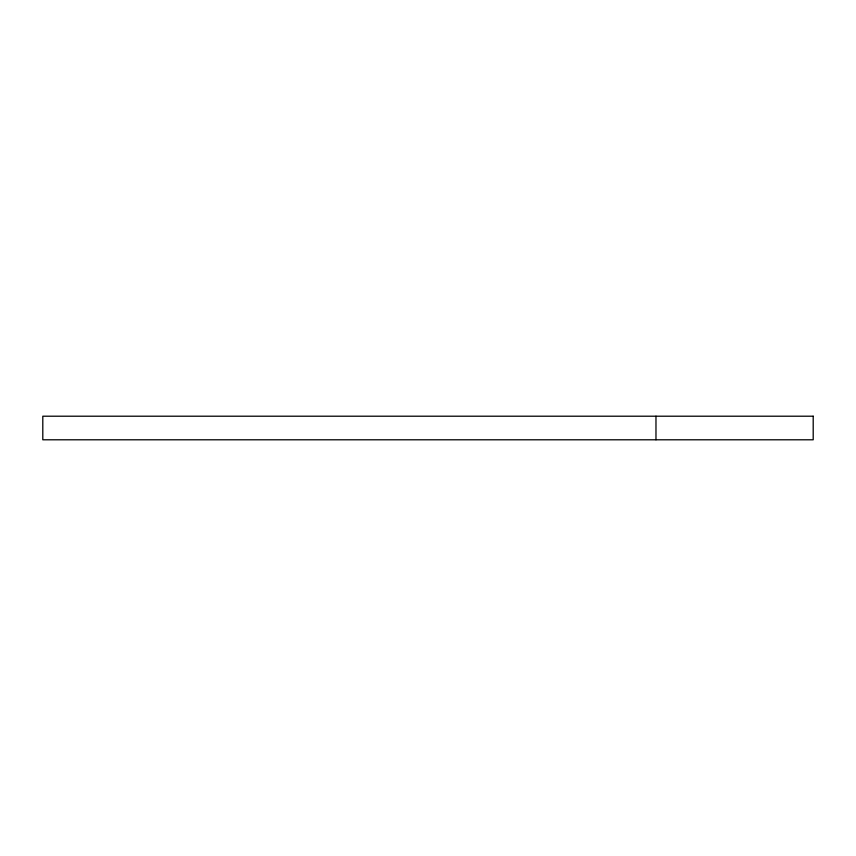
<?xml version="1.0" encoding="UTF-8"?>
<svg xmlns="http://www.w3.org/2000/svg" width="856" height="856" viewBox="0 0 856 856"><rect width="100%" height="100%" fill="white"/><g stroke="black" fill="none" stroke-linecap="round" stroke-linejoin="round"><path stroke-width="1.28" d="M655.974 416.209L655.974 439.791M813.2 416.209L42.8 416.209L42.8 439.791L813.2 439.791L813.2 416.209"/></g></svg>
